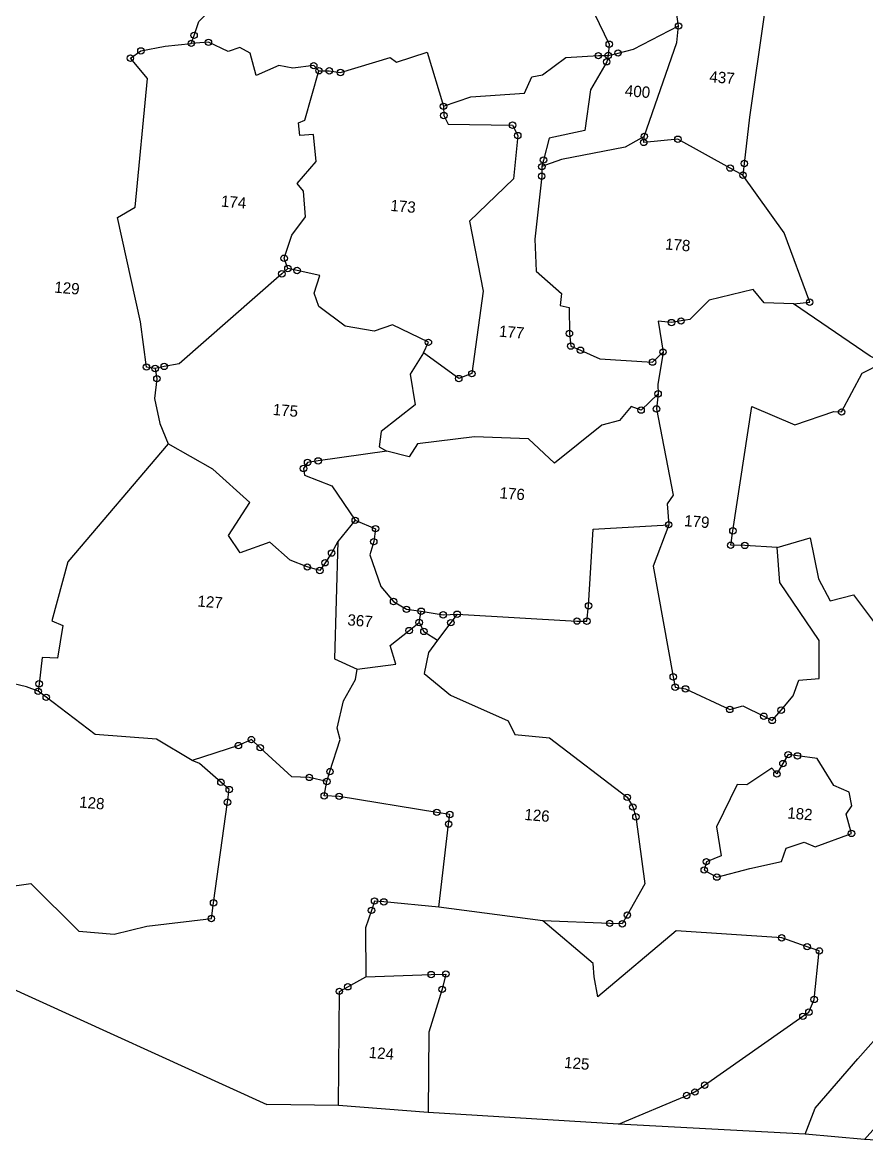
# Model space of a CAD drawing. Header units: metres. Extents: x 257368 to 263089, y 2205516 to 2210113.
# Drawn here: x 260460 to 260999, y 2207798 to 2208515 of the extents above; entities that cross this region are included whole.
import ezdxf

# ---------------------------------------------------------------- set-up
doc = ezdxf.new("R2010")
doc.units = ezdxf.units.M
doc.header["$MEASUREMENT"] = 0
for name, color, linetype in [('OFF', 1, 'Continuous'), ('POLY_PARCEL', 6, 'Continuous'), ('SYM_STONE', 1, 'Continuous'), ('TEXT_PARCEL', 7, 'Continuous')]:
    doc.layers.add(name, color=color, linetype=linetype)
doc.styles.add('TEXT_MAP', font='', dxfattribs={"height": 1.8})
doc.styles.get('TEXT_MAP').set_extended_font_data('Kruti Dev 050')

# ---------------------------------------------------------------- blocks, each defined once
blk = doc.blocks.new('STONE')
at = {"layer": 'SYM_STONE'}
blk.add_circle((0, 0), 0.511, dxfattribs=at)

msp = doc.modelspace()

# ---------------------------------------------------------------- linework, layer by layer
at = {"layer": 'OFF'}
for points in [[(260662.38, 2207823.6), (260616.45, 2207824.26)], [(260719.6, 2207819.04), (260662.38, 2207823.6)], [(260841, 2207811.64), (260719.6, 2207819.04)], [(260960.32, 2207805.38), (260841, 2207811.64)], [(260998.18, 2207801.86), (260960.32, 2207805.38)], [(261063.96, 2207798.04), (260998.18, 2207801.86)]]:
    msp.add_lwpolyline(points, dxfattribs=at)
at = {"layer": 'POLY_PARCEL'}
for points in [[(260568.28, 2208501.98), (260570.05, 2208507.1), (260573.07, 2208515.85), (260577.53, 2208520.46), (260587.69, 2208525.28), (260593.64, 2208534.07), (260592.89, 2208546.81), (260526.13, 2208532.23), (260521.91, 2208535.98), (260514.88, 2208563.08), (260514.05, 2208577.64), (260516.91, 2208584.66), (260522.99, 2208584.15), (260534.7, 2208613.07)], [(260534.7, 2208613.07), (260567.49, 2208595.6), (260575.89, 2208593.09), (260583.5, 2208594.49), (260606.86, 2208578.27), (260612.34, 2208576), (260626.64, 2208578.88), (260651.54, 2208572.95), (260654.66, 2208569.51), (260672.02, 2208571.01), (260694.35, 2208561.44), (260697.26, 2208566.41), (260732.84, 2208571.59), (260745.26, 2208562.85), (260778.2, 2208555.33), (260786.57, 2208557.81), (260793.27, 2208556.57), (260795.18, 2208546.89), (260819.11, 2208534.7), (260835.15, 2208501.42), (260834.55, 2208494.22)], [(260877.27, 2208527.62), (260885.56, 2208527.6), (260926.34, 2208527.48), (260935.19, 2208528.32), (260934.05, 2208520.27), (260924.77, 2208454.83), (260921.41, 2208425.26), (260920.56, 2208417.8)], [(260879.42, 2208513.07), (260878.37, 2208520.21), (260877.27, 2208527.62)], [(260834.55, 2208494.22), (260840.78, 2208495.81), (260850.59, 2208498.32), (260879.42, 2208513.07)], [(260857.56, 2208442.55), (260878.32, 2208502.6), (260879.42, 2208513.07)], [(260545.22, 2208294.33), (260539.63, 2208295.25), (260535.92, 2208324.11), (260521.09, 2208390.82), (260532.52, 2208397.34), (260540.3, 2208479.6), (260529.36, 2208492.52), (260536.1, 2208497.17), (260551.55, 2208500.18), (260568.28, 2208501.98)], [(260649.82, 2208484.51), (260646.46, 2208487.74), (260633.17, 2208486.13), (260624.24, 2208487.79), (260609.66, 2208481.53), (260605.85, 2208495.67), (260599.36, 2208499.38), (260591.89, 2208496.83), (260579.22, 2208502.65), (260568.28, 2208501.98)], [(260649.82, 2208484.51), (260656.39, 2208484.42), (260663.56, 2208483.37), (260695.2, 2208492.95), (260699.25, 2208489.9), (260718.85, 2208496.41), (260729.33, 2208461.78)], [(260729.33, 2208461.78), (260746.85, 2208467.91), (260781, 2208470.22), (260785.69, 2208480.61), (260792.54, 2208481.83), (260807.41, 2208492.95), (260828.2, 2208494.13), (260834.55, 2208494.22)], [(260834.55, 2208494.22), (260833.53, 2208490.22), (260823.19, 2208472.29), (260819.65, 2208446.3), (260796.79, 2208441.42), (260793.19, 2208427.46), (260792.1, 2208423.23)], [(260629.96, 2208358.18), (260627.56, 2208364.73), (260632.42, 2208379.5), (260641.11, 2208391.23), (260639.99, 2208407.63), (260635.86, 2208412.51), (260647.91, 2208426.45), (260646.41, 2208443.8), (260637.52, 2208443.18), (260636.82, 2208451.17), (260640.82, 2208452.87), (260649.82, 2208484.51)], [(260729.33, 2208461.78), (260729.52, 2208455.88), (260732.24, 2208450.44), (260773.45, 2208449.71), (260776.75, 2208443.09), (260773.99, 2208415.46), (260745.87, 2208388.36), (260754.61, 2208343.68), (260747.48, 2208291.04), (260739.06, 2208287.9), (260716.62, 2208304.27)], [(260857.56, 2208442.55), (260855.64, 2208441.48), (260845.3, 2208435.72), (260804.61, 2208427.89), (260794.44, 2208424.1), (260792.1, 2208423.23)], [(260920.56, 2208417.8), (260912.37, 2208422.32), (260879, 2208440.76), (260857.18, 2208438.72), (260857.56, 2208442.55)], [(260792.1, 2208423.23), (260792.04, 2208417.12), (260787.55, 2208376.95), (260788.56, 2208356.48), (260804.6, 2208342.22), (260803.74, 2208334.59), (260809.52, 2208333.2), (260809.72, 2208316.65), (260810.64, 2208308.64), (260816.78, 2208305.96), (260829.24, 2208300.52), (260862.85, 2208298.39), (260869.51, 2208304.85)], [(260952.82, 2208335.72), (260963.18, 2208336.67), (260946.87, 2208380.95), (260920.56, 2208417.8)], [(260629.96, 2208358.18), (260626.1, 2208354.8), (260560.44, 2208297.36), (260551, 2208295.66), (260545.22, 2208294.33)], [(260716.62, 2208304.27), (260719.68, 2208311.04), (260696.8, 2208322.24), (260685.13, 2208318.23), (260666.57, 2208321.37), (260649.7, 2208333.88), (260646.79, 2208342.5), (260650.45, 2208353.75), (260635.81, 2208356.92), (260629.96, 2208358.18)], [(260952.82, 2208335.72), (260934.04, 2208336.16), (260927.04, 2208344.67), (260899.04, 2208337.95), (260886.67, 2208325.62), (260880.99, 2208324.67), (260874.94, 2208323.66), (260866.4, 2208324.6), (260869.51, 2208304.85)], [(261010.04, 2208298.13), (261001.73, 2208302.18), (260952.82, 2208335.72)], [(260716.62, 2208304.27), (260708.01, 2208290.66), (260711.14, 2208271.14), (260689.54, 2208254.15), (260688.26, 2208244.29), (260693.22, 2208241.44)], [(260869.51, 2208304.85), (260866.19, 2208284.06), (260866.37, 2208278.16)], [(260545.22, 2208294.33), (260546.31, 2208287.8), (260544.81, 2208275.24), (260548.22, 2208259.1), (260553.46, 2208246.1)], [(260942.31, 2208180.06), (260921.77, 2208181.33), (260921.77, 2208181.33), (260912.71, 2208181.41), (260914.12, 2208190.63), (260926.24, 2208269.98), (260953.62, 2208258.41), (260978.6, 2208266.96), (260983.55, 2208266.55), (260996.73, 2208291.27), (261010.04, 2208298.13)], [(260866.37, 2208278.16), (260855.52, 2208267.74), (260849.14, 2208270.08), (260841.82, 2208261.18), (260830.45, 2208258.06), (260800.3, 2208233.84), (260783.7, 2208249.5), (260749.09, 2208250.59), (260712.66, 2208246.16), (260707.44, 2208237.98), (260693.22, 2208241.44)], [(260866.37, 2208278.16), (260865.34, 2208268.5), (260875.93, 2208213.48), (260872.07, 2208207.91), (260873.13, 2208194.57)], [(260553.46, 2208246.1), (260489.34, 2208170.81), (260479.16, 2208133.15), (260486.16, 2208130.08), (260482.83, 2208109.29), (260473.11, 2208109.65), (260471.12, 2208092.97), (260470.54, 2208088.15)], [(260661.87, 2208183.8), (260657.85, 2208176.43), (260653.68, 2208170.24), (260650.34, 2208165.28), (260642.37, 2208167.54), (260631.39, 2208171.85), (260618.52, 2208183.35), (260599.58, 2208176.55), (260592.11, 2208187.59), (260605.66, 2208208.66), (260582.06, 2208230.12), (260553.46, 2208246.1)], [(260693.22, 2208241.44), (260649.29, 2208235.3), (260642.51, 2208234.35), (260639.92, 2208230.49), (260640.46, 2208226.14), (260658.05, 2208219.46), (260672.98, 2208197.37)], [(260672.98, 2208197.37), (260661.87, 2208183.8)], [(260672.98, 2208197.37), (260685.93, 2208192.01), (260684.78, 2208183.73), (260682.26, 2208175.33), (260689.41, 2208155.02), (260697.46, 2208145.52), (260705.66, 2208140.53), (260715.08, 2208139.29)], [(260738.05, 2208137.37), (260814.56, 2208133.01), (260820.91, 2208132.93), (260821.96, 2208142.81), (260824.88, 2208191.63), (260873.13, 2208194.57)], [(260873.13, 2208194.57), (260863.12, 2208168.06), (260876.04, 2208097.38), (260877.24, 2208090.81), (260883.88, 2208089.68), (260912.11, 2208076.57), (260920.46, 2208078.82), (260933.82, 2208072.21), (260939.19, 2208069.55), (260944.95, 2208076.09), (260952.52, 2208085.2), (260956.31, 2208095.3), (260969.32, 2208096.25), (260969.3, 2208120.49), (260944.07, 2208157.72), (260942.31, 2208180.06)], [(260942.31, 2208180.06), (260963.47, 2208186.13), (260968.77, 2208160.08), (260976.2, 2208145.87), (260991.05, 2208149.84), (261003.9, 2208132.68), (261014.65, 2208133.82), (261018.64, 2208157.05), (261092.48, 2208145.11)], [(260661.87, 2208183.8), (260659.72, 2208108.96), (260674.13, 2208102.32)], [(260713.81, 2208132.07), (260715.08, 2208139.29)], [(260715.08, 2208139.29), (260729.17, 2208136.98), (260738.05, 2208137.37)], [(260738.05, 2208137.37), (260734.01, 2208132), (260725.55, 2208120.74)], [(260674.13, 2208102.32), (260698.89, 2208105.46), (260695.34, 2208117.31), (260707.4, 2208126.94), (260713.81, 2208132.07)], [(260713.81, 2208132.07), (260716.81, 2208126.41), (260725.55, 2208120.74)], [(260725.55, 2208120.74), (260719.67, 2208112.85), (260716.97, 2208099.48), (260733.73, 2208085.62), (260770.69, 2208069.39), (260774.95, 2208060.66), (260796.98, 2208058.36), (260846.65, 2208020.45), (260850.22, 2208014.27), (260852.19, 2208007.99), (260857.9, 2207965.15), (260846.69, 2207945.24), (260843.52, 2207939.62), (260835.44, 2207939.93), (260792.67, 2207941.6)], [(260654.82, 2208030.55), (260656.84, 2208036.86), (260663.42, 2208057.47), (260661.53, 2208064.65), (260665.47, 2208081.99), (260673.19, 2208095.62), (260674.13, 2208102.32)], [(260470.54, 2208088.15), (260463.07, 2208091.04), (260450.39, 2208093.91), (260442.56, 2208095.25), (260439.5, 2208088.48), (260410.63, 2208036.07), (260398.39, 2208011.72), (260393.65, 2208004.63)], [(260568.89, 2208043.91), (260546, 2208057.6), (260506.8, 2208060.65), (260475.66, 2208084.32), (260470.54, 2208088.15)], [(260654.82, 2208030.55), (260643.64, 2208033.14), (260632.56, 2208033.61), (260612.3, 2208052.14), (260606.65, 2208057.3), (260598.39, 2208053.46), (260568.89, 2208043.91)], [(260409.63, 2207973.4), (260430.85, 2207960.53), (260465.72, 2207965.32), (260496.51, 2207934.88), (260519.03, 2207933), (260539.86, 2207938.05), (260581.09, 2207942.99), (260582.49, 2207953.04), (260591.39, 2208017.27), (260592.52, 2208025.4), (260587.17, 2208030.05), (260573.49, 2208041.94), (260568.89, 2208043.91)], [(260955.32, 2208046.9), (260949.39, 2208047.68), (260946.09, 2208041.99), (260942.24, 2208035.37), (260938.92, 2208039.04), (260923.06, 2208028.36), (260916.96, 2208028.64), (260903.59, 2208001.67), (260906.57, 2207983.07), (260897.19, 2207979.33), (260895.83, 2207974), (260903.85, 2207969.48), (260924.94, 2207974.97), (260945.27, 2207979.38), (260948.25, 2207987.97), (260959.68, 2207991.77), (260966.7, 2207988.92), (260989.86, 2207997.4), (260986.36, 2208009.7), (260989.98, 2208015.06), (260988.44, 2208023.8), (260978.59, 2208028.02), (260968.01, 2208045.22), (260955.32, 2208046.9)], [(260726.27, 2207950.33), (260732.61, 2208003.36), (260733.34, 2208009.49), (260725.11, 2208010.84), (260662.65, 2208021.06), (260653.15, 2208021.4), (260654.82, 2208030.55)], [(260726.27, 2207950.33), (260691.22, 2207953.64), (260685.32, 2207954.2), (260683.33, 2207948.24), (260679.57, 2207937.01), (260679.68, 2207905.74)], [(260792.67, 2207941.6), (260726.27, 2207950.33)], [(260841, 2207811.64), (260884.62, 2207830.02), (260889.89, 2207832.24), (260896.08, 2207836.58), (260958.83, 2207880.57), (260962.65, 2207883.25), (260966.04, 2207891.35), (260969.31, 2207922.33), (260961.56, 2207925.03), (260945.29, 2207930.68), (260877.86, 2207935.19), (260827.84, 2207892.93), (260825.52, 2207905.81), (260824.86, 2207914.25), (260792.67, 2207941.6)], [(260679.68, 2207905.74), (260721.5, 2207907.24), (260730.86, 2207907.58), (260728.46, 2207897.81), (260720.04, 2207870.43), (260719.6, 2207819.04)], [(260439.38, 2207903.4), (260447.38, 2207901.37), (260616.45, 2207824.26)], [(260662.38, 2207823.6), (260662.81, 2207896.51), (260668.18, 2207899.45), (260679.68, 2207905.74)], [(260960.32, 2207805.38), (260966.68, 2207821.84), (260993.81, 2207853.33), (261012.07, 2207873.77), (261039.4, 2207902.3), (261048.24, 2207899.44), (261060.41, 2207895.5), (261066.78, 2207893.44), (261066.05, 2207888.21), (261068.09, 2207873.85), (261050.78, 2207834.97), (261041.08, 2207832.84), (261041.45, 2207826.46), (261013.95, 2207819.57), (260998.18, 2207801.86)]]:
    msp.add_lwpolyline(points, dxfattribs=at)

# ---------------------------------------------------------------- block references
at = {"layer": 'SYM_STONE', "xscale": 4.008387799515156, "yscale": 4.008387799515156, "zscale": 4.008387799515156, "rotation": 355.2209474935658}
for p in [(260570.05, 2208507.1), (260879.42, 2208513.07), (260568.28, 2208501.98), (260579.22, 2208502.65), (260835.15, 2208501.42), (260529.36, 2208492.52), (260536.1, 2208497.17), (260828.2, 2208494.13), (260834.55, 2208494.22), (260840.78, 2208495.81), (260646.46, 2208487.74), (260833.53, 2208490.22), (260649.82, 2208484.51), (260656.39, 2208484.42), (260663.56, 2208483.37), (260729.33, 2208461.78), (260729.52, 2208455.88), (260773.45, 2208449.71), (260776.75, 2208443.09), (260857.56, 2208442.55), (260857.18, 2208438.72), (260879, 2208440.76), (260793.19, 2208427.46), (260792.1, 2208423.23), (260912.37, 2208422.32), (260921.41, 2208425.26), (260792.04, 2208417.12), (260920.56, 2208417.8), (260627.56, 2208364.73), (260629.96, 2208358.18), (260635.81, 2208356.92), (260626.1, 2208354.8), (260963.18, 2208336.67), (260874.94, 2208323.66), (260880.99, 2208324.67), (260809.72, 2208316.65), (260719.68, 2208311.04), (260810.64, 2208308.64), (260816.78, 2208305.96), (260862.85, 2208298.39), (260869.51, 2208304.85), (260539.63, 2208295.25), (260545.22, 2208294.33), (260551, 2208295.66), (260546.31, 2208287.8), (260739.06, 2208287.9), (260747.48, 2208291.04), (260866.37, 2208278.16), (260855.52, 2208267.74), (260865.34, 2208268.5), (260983.55, 2208266.55), (260642.51, 2208234.35), (260649.29, 2208235.3), (260639.92, 2208230.49), (260672.98, 2208197.37), (260685.93, 2208192.01), (260873.13, 2208194.57), (260684.78, 2208183.73), (260914.12, 2208190.63), (260657.85, 2208176.43), (260912.71, 2208181.41), (260921.77, 2208181.33), (260653.68, 2208170.24), (260642.37, 2208167.54), (260650.34, 2208165.28), (260697.46, 2208145.52), (260705.66, 2208140.53), (260821.96, 2208142.81), (260715.08, 2208139.29), (260729.17, 2208136.98), (260738.05, 2208137.37), (260707.4, 2208126.94), (260713.81, 2208132.07), (260716.81, 2208126.41), (260734.01, 2208132), (260814.56, 2208133.01), (260820.91, 2208132.93), (260471.12, 2208092.97), (260876.04, 2208097.38), (260877.24, 2208090.81), (260470.54, 2208088.15), (260475.66, 2208084.32), (260883.88, 2208089.68), (260912.11, 2208076.57), (260944.95, 2208076.09), (260933.82, 2208072.21), (260939.19, 2208069.55), (260606.65, 2208057.3), (260598.39, 2208053.46), (260612.3, 2208052.14), (260949.39, 2208047.68), (260946.09, 2208041.99), (260955.32, 2208046.9), (260643.64, 2208033.14), (260656.84, 2208036.86), (260942.24, 2208035.37), (260587.17, 2208030.05), (260654.82, 2208030.55), (260592.52, 2208025.4), (260653.15, 2208021.4), (260662.65, 2208021.06), (260846.65, 2208020.45), (260591.39, 2208017.27), (260850.22, 2208014.27), (260725.11, 2208010.84), (260733.34, 2208009.49), (260852.19, 2208007.99), (260732.61, 2208003.36), (260989.86, 2207997.4), (260897.19, 2207979.33), (260895.83, 2207974), (260903.85, 2207969.48), (260685.32, 2207954.2), (260582.49, 2207953.04), (260683.33, 2207948.24), (260691.22, 2207953.64), (260581.09, 2207942.99), (260835.44, 2207939.93), (260846.69, 2207945.24), (260843.52, 2207939.62), (260945.29, 2207930.68), (260961.56, 2207925.03), (260969.31, 2207922.33), (260721.5, 2207907.24), (260730.86, 2207907.58), (260668.18, 2207899.45), (260728.46, 2207897.81), (260662.81, 2207896.51), (260966.04, 2207891.35), (260962.65, 2207883.25), (260958.83, 2207880.57), (260889.89, 2207832.24), (260896.08, 2207836.58), (260884.62, 2207830.02)]:
    msp.add_blockref('STONE', p, dxfattribs=at)

# ---------------------------------------------------------------- texts
at = {"layer": 'TEXT_PARCEL', "style": 'TEXT_MAP'}
for s, p in [('437', (260898.9, 2208477.24)), ('400', (260844.94, 2208468.34)), ('174', (260587.03, 2208397.74)), ('173', (260695.23, 2208394.97)), ('178', (260870.62, 2208370.37)), ('129', (260480.59, 2208342.81)), ('177', (260764.53, 2208314.69)), ('175', (260620.09, 2208264.67)), ('176', (260764.93, 2208211.45)), ('179', (260882.81, 2208193.65)), ('127', (260572.01, 2208142.32)), ('367', (260667.75, 2208130.32)), ('128', (260496.49, 2208013.96)), ('182', (260948.64, 2208007)), ('126', (260780.76, 2208006.01)), ('124', (260681.37, 2207854.05)), ('125', (260806.15, 2207847.65))]:
    msp.add_text(s, height=7.215, rotation=355.22095, dxfattribs=at).set_placement(p)

doc.saveas('drawing.dxf')
